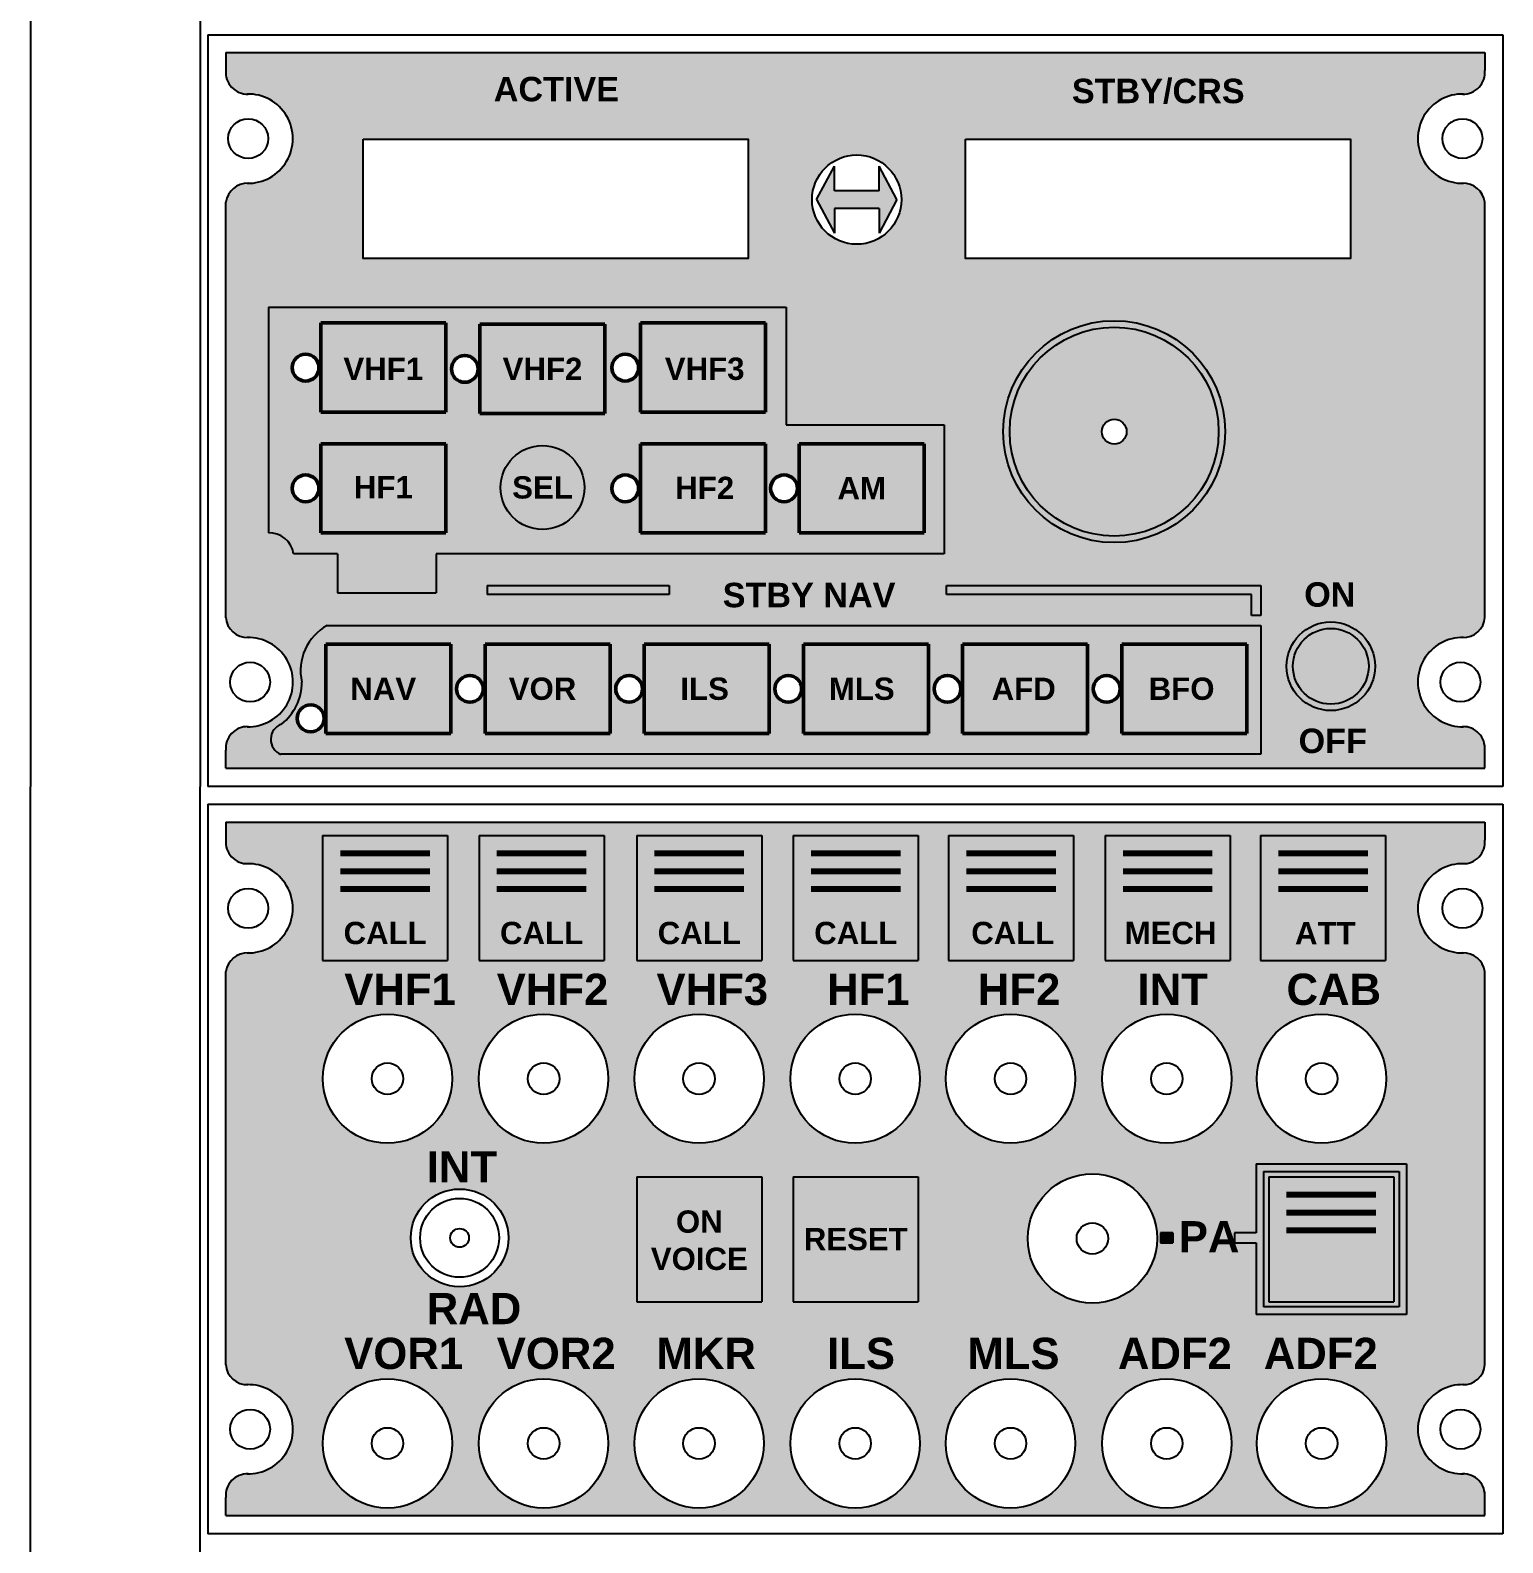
# Model space of a CAD drawing. Header units: millimetres. Extents: x 1492 to 7903, y -55 to 3601.
# Drawn here: x 2244.1 to 2409, y 343.6 to 513.1 of the extents above; entities that cross this region are included whole.
import ezdxf

# ---------------------------------------------------------------- set-up
doc = ezdxf.new("R2010")
doc.units = ezdxf.units.MM
doc.styles.get("Standard").update_dxf_attribs({"font": 'sanss___.ttf'})

msp = doc.modelspace()

# ---------------------------------------------------------------- hatches: boundary and pattern name
at = {"true_color": 0x6d7c87}
h = msp.add_hatch(color=8, dxfattribs=at)
h.dxf.hatch_style = 1
h.paths.add_polyline_path([(2406.94, 508.56), (2406.94, 510.56), (2265.96, 510.56), (2265.96, 508.56, 0.438302), (2268.34, 505.91, -1.025802), (2268.34, 495.92, 0.371801), (2265.97, 493.82), (2265.95, 447.26, 0.38499), (2268.33, 445.05, -1.027097), (2268.34, 435.05, 0.438302), (2265.97, 432.41), (2265.97, 430.41), (2406.94, 430.41), (2406.94, 432.41, 0.438302), (2404.57, 435.05, -1.027097), (2404.58, 445.05, 0.38499), (2406.95, 447.26), (2406.93, 493.82, 0.371801), (2404.57, 495.92, -1.025802), (2404.57, 505.91, 0.438302)])
h.paths.add_polyline_path([(2324.44, 500.85), (2324.44, 487.49), (2281.33, 487.49), (2281.33, 500.85)], flags=16)
h.paths.add_polyline_path([(2341.61, 494.09, -1), (2331.61, 494.09, -1)], flags=16)
h.paths.add_polyline_path([(2334.11, 497.83), (2334.11, 495.09), (2339.11, 495.09), (2339.11, 497.83), (2341.11, 494.09), (2339.11, 490.35), (2339.11, 493.09), (2334.11, 493.09), (2334.11, 490.35), (2332.11, 494.09)], flags=0)
h.paths.add_polyline_path([(2328.72, 482.04), (2328.72, 468.87), (2346.39, 468.87), (2346.39, 454.43), (2289.52, 454.43), (2289.52, 450.04), (2278.47, 450.04), (2278.47, 454.43), (2273.53, 454.43, 0.379663), (2270.73, 456.78), (2270.73, 482.04)], flags=0)
h.paths.add_polyline_path([(2348.78, 500.85), (2391.89, 500.85), (2391.89, 487.49), (2348.78, 487.49)], flags=16)
h.paths.add_polyline_path([(2326.39, 480.27), (2326.39, 470.27), (2312.39, 470.27), (2312.39, 480.27)], flags=0)
h.paths.add_polyline_path([(2308.42, 480.13), (2308.42, 470.13), (2294.42, 470.13), (2294.42, 480.13)], flags=0)
h.paths.add_polyline_path([(2312.19, 475.27, -1), (2309.19, 475.27, -1)], flags=0)
h.paths.add_polyline_path([(2326.39, 466.75), (2326.39, 456.75), (2312.39, 456.75), (2312.39, 466.75)], flags=0)
h.paths.add_polyline_path([(2330.17, 466.75), (2344.17, 466.75), (2344.17, 456.75), (2330.17, 456.75)], flags=0)
h.paths.add_polyline_path([(2290.59, 480.27), (2290.59, 470.27), (2276.59, 470.27), (2276.59, 480.27)], flags=0)
h.paths.add_polyline_path([(2294.22, 475.13, -1), (2291.22, 475.13, -1)], flags=0)
h.paths.add_polyline_path([(2329.97, 461.75, -1), (2326.97, 461.75, -1)], flags=0)
h.paths.add_polyline_path([(2377.87, 468.1, -1), (2353.01, 468.1, -1)], flags=16)
h.paths.add_polyline_path([(2377.14, 468.1, -1), (2353.74, 468.1, -1)], flags=0)
h.paths.add_polyline_path([(2312.19, 461.75, -1), (2309.19, 461.75, -1)], flags=0)
h.paths.add_polyline_path([(2306.12, 461.84, -1), (2296.71, 461.84, -1)], flags=0)
h.paths.add_polyline_path([(2290.59, 466.75), (2290.59, 456.75), (2276.59, 456.75), (2276.59, 466.75)], flags=0)
h.paths.add_polyline_path([(2366.83, 468.1, -1), (2364.05, 468.1, -1)], flags=0)
h.paths.add_polyline_path([(2315.6, 450.88), (2315.6, 449.85), (2295.23, 449.85), (2295.23, 450.88)], flags=16)
h.paths.add_polyline_path([(2276.39, 475.27, -1), (2273.39, 475.27, -1)], flags=0)
h.paths.add_polyline_path([(2381.88, 446.4), (2381.88, 431.96), (2272.1, 431.96, -0.681273), (2272.19, 435.35, 0.229147), (2274.47, 440.05, -0.331877), (2277.31, 446.4)], flags=16)
h.paths.add_polyline_path([(2346.65, 450.88), (2381.86, 450.88), (2381.86, 447.5), (2380.83, 447.5), (2380.83, 449.85), (2346.65, 449.85)], flags=16)
h.paths.add_polyline_path([(2326.82, 444.29), (2326.82, 434.29), (2312.82, 434.29), (2312.82, 444.29)], flags=0)
h.paths.add_polyline_path([(2330.64, 444.29), (2344.64, 444.29), (2344.64, 434.29), (2330.64, 434.29)], flags=0)
h.paths.add_polyline_path([(2308.99, 444.29), (2308.99, 434.29), (2294.99, 434.29), (2294.99, 444.29)], flags=0)
h.paths.add_polyline_path([(2276.39, 461.75, -1), (2273.39, 461.75, -1)], flags=0)
h.paths.add_polyline_path([(2330.44, 439.29, -1), (2327.44, 439.29, -1)], flags=0)
h.paths.add_polyline_path([(2312.62, 439.29, -1), (2309.62, 439.29, -1)], flags=0)
h.paths.add_polyline_path([(2348.47, 444.29), (2362.47, 444.29), (2362.47, 434.29), (2348.47, 434.29)], flags=0)
h.paths.add_polyline_path([(2348.27, 439.29, -1), (2345.27, 439.29, -1)], flags=0)
h.paths.add_polyline_path([(2291.16, 444.29), (2291.16, 434.29), (2277.16, 434.29), (2277.16, 444.29)], flags=0)
h.paths.add_polyline_path([(2294.79, 439.29, -1), (2291.79, 439.29, -1)], flags=0)
h.paths.add_polyline_path([(2366.3, 444.29), (2380.3, 444.29), (2380.3, 434.29), (2366.3, 434.29)], flags=0)
h.paths.add_polyline_path([(2366.1, 439.29, -1), (2363.1, 439.29, -1)], flags=0)
h.paths.add_polyline_path([(2276.96, 435.99, -1), (2273.96, 435.99, -1)], flags=0)
h.paths.add_polyline_path([(2394.66, 441.82, -1), (2384.73, 441.82, -1)], flags=16)
h.paths.add_polyline_path([(2393.93, 441.82, -1), (2385.46, 441.82, -1)], flags=0)
h.paths.add_polyline_path([(2346.39, 468.87), (2328.72, 468.87), (2328.72, 482.04), (2270.73, 482.04), (2270.73, 456.78, -0.379663), (2273.53, 454.43), (2278.47, 454.43), (2278.47, 450.04), (2289.52, 450.04), (2289.52, 454.43), (2346.39, 454.43)], flags=16)
h.paths.add_polyline_path([(2351.18, 436.66), (2359.48, 436.66), (2359.48, 441.89), (2351.18, 441.89)], flags=8)
h.paths.add_polyline_path([(2332.87, 436.68), (2341.36, 436.68), (2341.36, 441.91), (2332.87, 441.91)], flags=8)
h.paths.add_polyline_path([(2316.24, 436.68), (2322.82, 436.68), (2322.82, 441.91), (2316.24, 441.91)], flags=8)
h.paths.add_polyline_path([(2297.11, 436.68), (2305.79, 436.68), (2305.79, 441.91), (2297.11, 441.91)], flags=8)
h.paths.add_polyline_path([(2279.26, 436.66), (2287.75, 436.66), (2287.75, 441.89), (2279.26, 441.89)], flags=8)
h.paths.add_polyline_path([(2333.94, 459.14), (2340.52, 459.14), (2340.52, 464.37), (2333.94, 464.37)], flags=8)
h.paths.add_polyline_path([(2297.45, 459.23), (2305.37, 459.23), (2305.37, 464.46), (2297.45, 464.46)], flags=8)
h.paths.add_polyline_path([(2315.67, 459.17), (2323.4, 459.17), (2323.4, 464.41), (2315.67, 464.41)], flags=8)
h.paths.add_polyline_path([(2279.91, 459.25), (2287.64, 459.25), (2287.64, 464.48), (2279.91, 464.48)], flags=8)
h.paths.add_polyline_path([(2314.6, 472.54), (2324.61, 472.54), (2324.61, 477.77), (2314.6, 477.77)], flags=8)
h.paths.add_polyline_path([(2296.44, 472.5), (2306.45, 472.5), (2306.45, 477.73), (2296.44, 477.73)], flags=8)
h.paths.add_polyline_path([(2368.67, 436.68), (2377.16, 436.68), (2377.16, 441.91), (2368.67, 441.91)], flags=8)
h.paths.add_polyline_path([(2278.85, 472.5), (2288.86, 472.5), (2288.86, 477.73), (2278.85, 477.73)], flags=8)
at = {"true_color": 0xffffff}
msp.add_hatch(color=7, dxfattribs=at).paths.add_polyline_path([(2341.11, 494.09), (2339.11, 497.83), (2339.11, 495.09), (2334.11, 495.09), (2334.11, 497.83), (2332.11, 494.09), (2334.11, 490.35), (2334.11, 493.09), (2339.11, 493.09), (2339.11, 490.35)])
at = {"true_color": 0x6d7c87}
h = msp.add_hatch(color=8, dxfattribs=at)
h.dxf.hatch_style = 1
h.paths.add_polyline_path([(2328.72, 482.04), (2270.73, 482.04), (2270.73, 456.78, -0.379663), (2273.53, 454.43), (2278.47, 454.43), (2278.47, 450.04), (2289.52, 450.04), (2289.52, 454.43), (2346.39, 454.43), (2346.39, 468.87), (2328.72, 468.87)])
h.paths.add_polyline_path([(2276.59, 480.27), (2290.59, 480.27), (2290.59, 470.27), (2276.59, 470.27)], flags=16)
h.paths.add_polyline_path([(2276.39, 475.27, -1), (2273.39, 475.27, -1)], flags=16)
h.paths.add_polyline_path([(2276.59, 466.75), (2290.59, 466.75), (2290.59, 456.75), (2276.59, 456.75)], flags=16)
h.paths.add_polyline_path([(2276.39, 461.75, -1), (2273.39, 461.75, -1)], flags=16)
h.paths.add_polyline_path([(2294.22, 475.13, -1), (2291.22, 475.13, -1)], flags=16)
h.paths.add_polyline_path([(2294.42, 480.13), (2308.42, 480.13), (2308.42, 470.13), (2294.42, 470.13)], flags=16)
h.paths.add_polyline_path([(2306.12, 461.84, -1), (2296.71, 461.84, -1)], flags=16)
h.paths.add_polyline_path([(2312.19, 475.27, -1), (2309.19, 475.27, -1)], flags=16)
h.paths.add_polyline_path([(2312.39, 480.27), (2326.39, 480.27), (2326.39, 470.27), (2312.39, 470.27)], flags=16)
h.paths.add_polyline_path([(2312.19, 461.75, -1), (2309.19, 461.75, -1)], flags=16)
h.paths.add_polyline_path([(2312.39, 466.75), (2326.39, 466.75), (2326.39, 456.75), (2312.39, 456.75)], flags=16)
h.paths.add_polyline_path([(2329.97, 461.75, -1), (2326.97, 461.75, -1)], flags=16)
h.paths.add_polyline_path([(2330.17, 466.75), (2344.17, 466.75), (2344.17, 456.75), (2330.17, 456.75)], flags=16)
h.paths.add_polyline_path([(2381.88, 446.4), (2277.31, 446.4, 0.331877), (2274.47, 440.05, -0.229147), (2272.19, 435.35, 0.681273), (2272.1, 431.96), (2381.88, 431.96)])
h.paths.add_polyline_path([(2291.16, 444.29), (2291.16, 434.29), (2277.16, 434.29), (2277.16, 444.29)], flags=16)
h.paths.add_polyline_path([(2294.99, 444.29), (2308.99, 444.29), (2308.99, 434.29), (2294.99, 434.29)], flags=16)
h.paths.add_polyline_path([(2294.79, 439.29, -1), (2291.79, 439.29, -1)], flags=16)
h.paths.add_polyline_path([(2276.96, 435.99, -1), (2273.96, 435.99, -1)], flags=16)
h.paths.add_polyline_path([(2312.62, 439.29, -1), (2309.62, 439.29, -1)], flags=16)
h.paths.add_polyline_path([(2312.82, 444.29), (2326.82, 444.29), (2326.82, 434.29), (2312.82, 434.29)], flags=16)
h.paths.add_polyline_path([(2330.44, 439.29, -1), (2327.44, 439.29, -1)], flags=16)
h.paths.add_polyline_path([(2330.64, 444.29), (2344.64, 444.29), (2344.64, 434.29), (2330.64, 434.29)], flags=16)
h.paths.add_polyline_path([(2348.27, 439.29, -1), (2345.27, 439.29, -1)], flags=16)
h.paths.add_polyline_path([(2348.47, 444.29), (2362.47, 444.29), (2362.47, 434.29), (2348.47, 434.29)], flags=16)
h.paths.add_polyline_path([(2366.1, 439.29, -1), (2363.1, 439.29, -1)], flags=16)
h.paths.add_polyline_path([(2366.3, 444.29), (2380.3, 444.29), (2380.3, 434.29), (2366.3, 434.29)], flags=16)
h.paths.add_polyline_path([(2385.46, 441.82, 1), (2393.93, 441.82, 1)])
h.paths.add_polyline_path([(2351.18, 436.66), (2359.48, 436.66), (2359.48, 441.89), (2351.18, 441.89)], flags=8)
h.paths.add_polyline_path([(2332.87, 436.68), (2341.36, 436.68), (2341.36, 441.91), (2332.87, 441.91)], flags=8)
h.paths.add_polyline_path([(2316.24, 436.68), (2322.82, 436.68), (2322.82, 441.91), (2316.24, 441.91)], flags=8)
h.paths.add_polyline_path([(2297.11, 436.68), (2305.79, 436.68), (2305.79, 441.91), (2297.11, 441.91)], flags=8)
h.paths.add_polyline_path([(2279.26, 436.66), (2287.75, 436.66), (2287.75, 441.89), (2279.26, 441.89)], flags=8)
h.paths.add_polyline_path([(2368.67, 436.68), (2377.16, 436.68), (2377.16, 441.91), (2368.67, 441.91)], flags=8)
at = {"true_color": 0x000000}
h = msp.add_hatch(color=18, dxfattribs=at)
h.dxf.hatch_style = 1
h.paths.add_polyline_path([(2290.59, 480.27), (2276.59, 480.27), (2276.59, 470.27), (2290.59, 470.27)])
h.paths.add_polyline_path([(2308.42, 480.13), (2294.42, 480.13), (2294.42, 470.13), (2308.42, 470.13)])
h.paths.add_polyline_path([(2326.39, 480.27), (2312.39, 480.27), (2312.39, 470.27), (2326.39, 470.27)])
h.paths.add_polyline_path([(2326.39, 466.75), (2312.39, 466.75), (2312.39, 456.75), (2326.39, 456.75)])
h.paths.add_polyline_path([(2290.59, 466.75), (2276.59, 466.75), (2276.59, 456.75), (2290.59, 456.75)])
h.paths.add_polyline_path([(2306.12, 461.84, 1), (2296.71, 461.84, 1)])
h.paths.add_polyline_path([(2344.17, 466.75), (2330.17, 466.75), (2330.17, 456.75), (2344.17, 456.75)])
h.paths.add_polyline_path([(2344.64, 444.29), (2330.64, 444.29), (2330.64, 434.29), (2344.64, 434.29)])
h.paths.add_polyline_path([(2326.82, 444.29), (2312.82, 444.29), (2312.82, 434.29), (2326.82, 434.29)])
h.paths.add_polyline_path([(2308.99, 444.29), (2294.99, 444.29), (2294.99, 434.29), (2308.99, 434.29)])
h.paths.add_polyline_path([(2291.16, 444.29), (2277.16, 444.29), (2277.16, 434.29), (2291.16, 434.29)])
h.paths.add_polyline_path([(2362.47, 444.29), (2348.47, 444.29), (2348.47, 434.29), (2362.47, 434.29)])
h.paths.add_polyline_path([(2380.3, 444.29), (2366.3, 444.29), (2366.3, 434.29), (2380.3, 434.29)])
at = {"lineweight": 50, "true_color": 0xfeffff}
h = msp.add_hatch(color=7, dxfattribs=at)
edge = h.paths.add_edge_path()
edge.add_arc((2365.44, 468.1), 12.43, 0, 360)
edge = h.paths.add_edge_path(flags=16)
edge.add_arc((2365.44, 468.1), 11.7, 0, 360)
at = {"true_color": 0x6d7c87}
h = msp.add_hatch(color=8, dxfattribs=at)
h.dxf.hatch_style = 1
h.paths.add_polyline_path([(2353.74, 468.1, 1), (2377.14, 468.1, 1)])
h.paths.add_polyline_path([(2366.83, 468.1, -1), (2364.05, 468.1, -1)], flags=16)
at = {"lineweight": 50, "true_color": 0xfeffff}
msp.add_hatch(color=7, dxfattribs=at).paths.add_polyline_path([(2315.6, 450.88), (2295.23, 450.88), (2295.23, 449.85), (2315.6, 449.85)])
at = {"lineweight": 50, "true_color": 0xffffff}
msp.add_hatch(color=7, dxfattribs=at).paths.add_polyline_path([(2381.86, 450.88), (2346.65, 450.88), (2346.65, 449.85), (2380.83, 449.85), (2380.83, 447.5), (2381.86, 447.5)])
at = {"lineweight": 50, "true_color": 0xfeffff}
h = msp.add_hatch(color=7, dxfattribs=at)
edge = h.paths.add_edge_path()
edge.add_arc((2389.7, 441.82), 4.96, 0, 360)
edge = h.paths.add_edge_path(flags=16)
edge.add_arc((2389.7, 441.82), 4.24, 0, 360)
at = {"true_color": 0x6d7c87}
h = msp.add_hatch(color=8, dxfattribs=at)
h.dxf.hatch_style = 1
h.paths.add_polyline_path([(2406.93, 407.62, 0.371801), (2404.57, 409.72, -1.025802), (2404.57, 419.71, 0.438302), (2406.94, 422.36), (2406.94, 424.36), (2265.96, 424.36), (2265.96, 422.36, 0.438302), (2268.34, 419.71, -1.025802), (2268.34, 409.72, 0.371801), (2265.97, 407.62), (2265.96, 363.56, 0.383596), (2268.33, 361.36, -1.027097), (2268.34, 351.36, 0.438302), (2265.97, 348.72), (2265.97, 346.72), (2406.94, 346.72), (2406.94, 348.72, 0.438302), (2404.57, 351.36, -1.027097), (2404.58, 361.36, 0.383596), (2406.95, 363.56)])
h.paths.add_polyline_path([(2276.82, 395.63, -1), (2291.3, 395.63, -1)], flags=16)
h.paths.add_polyline_path([(2282.3, 395.63, -1), (2285.82, 395.63, -1)], flags=0)
h.paths.add_polyline_path([(2297.61, 377.8, -1), (2286.67, 377.8, -1)], flags=16)
h.paths.add_polyline_path([(2296.56, 377.8, -1), (2287.72, 377.8, -1)], flags=0)
h.paths.add_polyline_path([(2276.8, 408.88), (2276.8, 422.88), (2290.8, 422.88), (2290.8, 408.88)], flags=16)
h.paths.add_polyline_path([(2293.19, 377.8, -1), (2291.09, 377.8, -1)], flags=0)
h.paths.add_polyline_path([(2294.31, 395.63, -1), (2308.79, 395.63, -1)], flags=16)
h.paths.add_polyline_path([(2291.3, 354.78, -1), (2276.82, 354.78, -1)], flags=16)
h.paths.add_polyline_path([(2299.79, 395.63, -1), (2303.31, 395.63, -1)], flags=0)
h.paths.add_polyline_path([(2294.32, 408.88), (2294.32, 422.88), (2308.32, 422.88), (2308.32, 408.88)], flags=16)
h.paths.add_polyline_path([(2285.82, 354.78, -1), (2282.3, 354.78, -1)], flags=0)
h.paths.add_polyline_path([(2308.79, 354.78, -1), (2294.31, 354.78, -1)], flags=16)
h.paths.add_polyline_path([(2311.98, 384.65), (2325.98, 384.65), (2325.98, 370.65), (2311.98, 370.65)], flags=16)
h.paths.add_polyline_path([(2311.71, 395.63, -1), (2326.19, 395.63, -1)], flags=16)
h.paths.add_polyline_path([(2303.31, 354.78, -1), (2299.79, 354.78, -1)], flags=0)
h.paths.add_polyline_path([(2311.98, 408.88), (2311.98, 422.88), (2325.98, 422.88), (2325.98, 408.88)], flags=16)
h.paths.add_polyline_path([(2317.19, 395.63, -1), (2320.71, 395.63, -1)], flags=0)
h.paths.add_polyline_path([(2326.19, 354.78, -1), (2311.71, 354.78, -1)], flags=16)
h.paths.add_polyline_path([(2320.71, 354.78, -1), (2317.19, 354.78, -1)], flags=0)
h.paths.add_polyline_path([(2329.2, 395.63, -1), (2343.68, 395.63, -1)], flags=16)
h.paths.add_polyline_path([(2329.5, 384.65), (2343.5, 384.65), (2343.5, 370.65), (2329.5, 370.65)], flags=16)
h.paths.add_polyline_path([(2329.5, 408.88), (2329.5, 422.88), (2343.5, 422.88), (2343.5, 408.88)], flags=16)
h.paths.add_polyline_path([(2334.68, 395.63, -1), (2338.2, 395.63, -1)], flags=0)
h.paths.add_polyline_path([(2343.68, 354.78, -1), (2329.2, 354.78, -1)], flags=16)
h.paths.add_polyline_path([(2338.2, 354.78, -1), (2334.68, 354.78, -1)], flags=0)
h.paths.add_polyline_path([(2346.6, 395.63, -1), (2361.08, 395.63, -1)], flags=16)
h.paths.add_polyline_path([(2346.9, 408.88), (2346.9, 422.88), (2360.9, 422.88), (2360.9, 408.88)], flags=16)
h.paths.add_polyline_path([(2352.08, 395.63, -1), (2355.6, 395.63, -1)], flags=0)
h.paths.add_polyline_path([(2361.08, 354.78, -1), (2346.6, 354.78, -1)], flags=16)
h.paths.add_polyline_path([(2370.24, 377.73, -1), (2355.76, 377.73, -1)], flags=16)
h.paths.add_polyline_path([(2355.6, 354.78, -1), (2352.08, 354.78, -1)], flags=0)
h.paths.add_polyline_path([(2364.76, 377.73, -1), (2361.25, 377.73, -1)], flags=0)
h.paths.add_polyline_path([(2364.1, 395.63, -1), (2378.57, 395.63, -1)], flags=16)
h.paths.add_polyline_path([(2364.43, 408.88), (2364.43, 422.88), (2378.43, 422.88), (2378.43, 408.88)], flags=16)
h.paths.add_polyline_path([(2378.57, 354.78, -1), (2364.1, 354.78, -1)], flags=16)
h.paths.add_polyline_path([(2369.58, 395.63, -1), (2373.09, 395.63, -1)], flags=0)
h.paths.add_polyline_path([(2370.63, 378.37), (2372, 378.37), (2372, 377.26), (2370.63, 377.26)], flags=16)
h.paths.add_polyline_path([(2373.09, 354.78, -1), (2369.58, 354.78, -1)], flags=0)
h.paths.add_polyline_path([(2378.91, 378.37), (2381.33, 378.37), (2381.33, 386.08), (2398.18, 386.08), (2398.18, 369.23), (2381.33, 369.23), (2381.33, 377.26), (2378.91, 377.26)], flags=16)
h.paths.add_polyline_path([(2381.43, 395.63, -1), (2395.91, 395.63, -1)], flags=16)
h.paths.add_polyline_path([(2382.17, 385.24), (2397.34, 385.24), (2397.34, 370.07), (2382.17, 370.07)], flags=0)
h.paths.add_polyline_path([(2382.75, 384.65), (2396.75, 384.65), (2396.75, 370.65), (2382.75, 370.65)], flags=0)
h.paths.add_polyline_path([(2381.83, 408.88), (2381.83, 422.88), (2395.83, 422.88), (2395.83, 408.88)], flags=16)
h.paths.add_polyline_path([(2395.91, 354.78, -1), (2381.43, 354.78, -1)], flags=16)
h.paths.add_polyline_path([(2386.91, 395.63, -1), (2390.43, 395.63, -1)], flags=0)
h.paths.add_polyline_path([(2390.43, 354.78, -1), (2386.91, 354.78, -1)], flags=0)
h.paths.add_polyline_path([(2330.05, 375.04), (2342.73, 375.04), (2342.73, 380.27), (2330.05, 380.27)], flags=8)
h.paths.add_polyline_path([(2313.05, 372.8), (2324.97, 372.8), (2324.97, 382.24), (2313.05, 382.24)], flags=8)
h.paths.add_polyline_path([(2385.1, 409.3), (2393.02, 409.3), (2393.02, 414.54), (2385.1, 414.54)], flags=8)
h.paths.add_polyline_path([(2366.07, 409.32), (2377.42, 409.32), (2377.42, 414.55), (2366.07, 414.55)], flags=8)
h.paths.add_polyline_path([(2331.29, 409.32), (2341.68, 409.32), (2341.68, 414.55), (2331.29, 414.55)], flags=8)
h.paths.add_polyline_path([(2348.88, 409.32), (2359.27, 409.32), (2359.27, 414.55), (2348.88, 414.55)], flags=8)
h.paths.add_polyline_path([(2313.76, 409.32), (2324.15, 409.32), (2324.15, 414.55), (2313.76, 414.55)], flags=8)
h.paths.add_polyline_path([(2296.11, 409.32), (2306.5, 409.32), (2306.5, 414.55), (2296.11, 414.55)], flags=8)
h.paths.add_polyline_path([(2278.58, 409.32), (2288.97, 409.32), (2288.97, 414.55), (2278.58, 414.55)], flags=8)
at = {"true_color": 0x000000}
h = msp.add_hatch(color=18, dxfattribs=at)
h.dxf.hatch_style = 1
h.paths.add_polyline_path([(2325.98, 384.65), (2311.98, 384.65), (2311.98, 370.65), (2325.98, 370.65)])
h.paths.add_polyline_path([(2343.5, 384.65), (2329.5, 384.65), (2329.5, 370.65), (2343.5, 370.65)])
h.paths.add_polyline_path([(2396.75, 384.65), (2382.75, 384.65), (2382.75, 370.65), (2396.75, 370.65)])
h.paths.add_polyline_path([(2395.83, 422.88), (2381.83, 422.88), (2381.83, 408.88), (2395.83, 408.88)])
h.paths.add_polyline_path([(2378.43, 422.88), (2364.43, 422.88), (2364.43, 408.88), (2378.43, 408.88)])
h.paths.add_polyline_path([(2360.9, 422.88), (2346.9, 422.88), (2346.9, 408.88), (2360.9, 408.88)])
h.paths.add_polyline_path([(2343.5, 422.88), (2329.5, 422.88), (2329.5, 408.88), (2343.5, 408.88)])
h.paths.add_polyline_path([(2325.98, 422.88), (2311.98, 422.88), (2311.98, 408.88), (2325.98, 408.88)])
h.paths.add_polyline_path([(2308.32, 422.88), (2294.32, 422.88), (2294.32, 408.88), (2308.32, 408.88)])
h.paths.add_polyline_path([(2290.8, 422.88), (2276.8, 422.88), (2276.8, 408.88), (2290.8, 408.88)])
at = {"true_color": 0xffffff}
h = msp.add_hatch(color=7, dxfattribs=at)
h.paths.add_polyline_path([(2398.18, 386.08), (2398.18, 369.23), (2381.33, 369.23), (2381.33, 377.26), (2378.91, 377.26), (2378.91, 378.37), (2381.33, 378.37), (2381.33, 386.08)])
h.paths.add_polyline_path([(2397.34, 385.24), (2397.34, 370.07), (2382.17, 370.07), (2382.17, 385.24)], flags=16)
at = {"true_color": 0x6d7c87}
h = msp.add_hatch(color=8, dxfattribs=at)
h.dxf.hatch_style = 1
h.paths.add_polyline_path([(2397.34, 385.24), (2382.17, 385.24), (2382.17, 370.07), (2397.34, 370.07)])
h.paths.add_polyline_path([(2382.75, 384.65), (2396.75, 384.65), (2396.75, 370.65), (2382.75, 370.65)], flags=16)
at = {"true_color": 0xfeffff}
msp.add_hatch(color=7, dxfattribs=at).paths.add_polyline_path([(2372, 377.26), (2372, 378.37), (2370.63, 378.37), (2370.63, 377.26)])

# ---------------------------------------------------------------- linework, layer by layer
at = {"color": 18, "true_color": 0x000000}
for p, q in [((2244.06, 230.22), (2244.16, 741.81)), ((2263.06, 230.22), (2263.16, 741.81)), ((2263.95, 512.56), (2408.95, 512.56)), ((2263.95, 512.56), (2263.95, 428.34)), ((2408.95, 512.56), (2408.95, 428.34)), ((2265.96, 510.56), (2265.96, 508.56)), ((2265.96, 510.56), (2406.94, 510.56)), ((2406.94, 510.56), (2406.94, 508.56)), ((2265.95, 447.26), (2265.97, 493.82)), ((2406.95, 447.26), (2406.93, 493.82)), ((2270.73, 482.04), (2328.72, 482.04)), ((2270.73, 482.04), (2270.73, 456.78)), ((2328.72, 482.04), (2328.72, 468.87)), ((2328.72, 468.87), (2346.39, 468.87)), ((2346.39, 468.87), (2346.39, 454.43)), ((2278.47, 454.43), (2273.53, 454.43)), ((2278.47, 454.43), (2278.47, 450.04)), ((2346.39, 454.43), (2289.52, 454.43)), ((2289.52, 454.43), (2289.52, 450.04)), ((2278.47, 450.04), (2289.52, 450.04)), ((2277.31, 446.4), (2381.88, 446.4)), ((2381.88, 446.4), (2381.88, 431.96)), ((2265.97, 430.41), (2265.97, 432.41)), ((2406.94, 430.41), (2406.94, 432.41)), ((2265.97, 430.41), (2406.94, 430.41)), ((2381.88, 431.96), (2272.1, 431.96)), ((2408.95, 428.34), (2263.95, 428.34)), ((2263.95, 426.36), (2408.95, 426.36)), ((2263.95, 426.36), (2263.95, 344.65)), ((2408.95, 426.36), (2408.95, 344.65)), ((2265.96, 424.36), (2265.96, 422.36)), ((2265.96, 424.36), (2406.94, 424.36)), ((2406.94, 424.36), (2406.94, 422.36)), ((2276.8, 422.88), (2290.8, 422.88)), ((2276.8, 422.88), (2276.8, 408.88)), ((2290.8, 422.88), (2290.8, 408.88)), ((2294.32, 422.88), (2294.32, 408.88)), ((2294.32, 422.88), (2308.32, 422.88)), ((2308.32, 422.88), (2308.32, 408.88)), ((2311.98, 422.88), (2311.98, 408.88)), ((2311.98, 422.88), (2325.98, 422.88)), ((2325.98, 422.88), (2325.98, 408.88)), ((2329.5, 422.88), (2329.5, 408.88)), ((2329.5, 422.88), (2343.5, 422.88)), ((2343.5, 422.88), (2343.5, 408.88)), ((2346.9, 422.88), (2346.9, 408.88)), ((2346.9, 422.88), (2360.9, 422.88)), ((2360.9, 422.88), (2360.9, 408.88)), ((2364.43, 422.88), (2364.43, 408.88)), ((2364.43, 422.88), (2378.43, 422.88)), ((2378.43, 422.88), (2378.43, 408.88)), ((2381.83, 422.88), (2381.83, 408.88)), ((2381.83, 422.88), (2395.83, 422.88)), ((2395.83, 422.88), (2395.83, 408.88)), ((2276.8, 408.88), (2290.8, 408.88)), ((2294.32, 408.88), (2308.32, 408.88)), ((2311.98, 408.88), (2325.98, 408.88)), ((2329.5, 408.88), (2343.5, 408.88)), ((2346.9, 408.88), (2360.9, 408.88)), ((2364.43, 408.88), (2378.43, 408.88)), ((2381.83, 408.88), (2395.83, 408.88)), ((2265.96, 363.56), (2265.97, 407.62)), ((2406.95, 363.56), (2406.93, 407.62)), ((2311.98, 384.65), (2325.98, 384.65)), ((2311.98, 384.65), (2311.98, 370.65)), ((2325.98, 384.65), (2325.98, 370.65)), ((2329.5, 384.65), (2343.5, 384.65)), ((2329.5, 384.65), (2329.5, 370.65)), ((2343.5, 384.65), (2343.5, 370.65)), ((2382.75, 384.65), (2382.75, 370.65)), ((2382.75, 384.65), (2396.75, 384.65)), ((2396.75, 384.65), (2396.75, 370.65)), ((2311.98, 370.65), (2325.98, 370.65)), ((2329.5, 370.65), (2343.5, 370.65)), ((2382.75, 370.65), (2396.75, 370.65)), ((2265.97, 346.72), (2265.97, 348.72)), ((2406.94, 346.72), (2406.94, 348.72)), ((2265.97, 346.72), (2406.94, 346.72)), ((2408.95, 344.65), (2263.95, 344.65))]:
    msp.add_line(p, q, dxfattribs=at)
at = {"color": 7, "true_color": 0xffffff}
for p, q in [((2332.11, 494.09), (2334.11, 497.83)), ((2334.11, 495.09), (2334.11, 497.83)), ((2339.11, 495.09), (2339.11, 497.83)), ((2341.11, 494.09), (2339.11, 497.83)), ((2339.11, 495.09), (2334.11, 495.09)), ((2332.11, 494.09), (2334.11, 490.35)), ((2339.11, 493.09), (2334.11, 493.09)), ((2334.11, 493.09), (2334.11, 490.35)), ((2341.11, 494.09), (2339.11, 490.35)), ((2339.11, 493.09), (2339.11, 490.35)), ((2346.65, 449.85), (2346.65, 450.88)), ((2346.65, 450.88), (2381.86, 450.88)), ((2381.86, 450.88), (2381.86, 447.5)), ((2380.83, 449.85), (2346.65, 449.85)), ((2380.83, 447.5), (2380.83, 449.85)), ((2381.86, 447.5), (2380.83, 447.5)), ((2381.33, 386.08), (2381.33, 378.37)), ((2382.17, 385.24), (2382.17, 370.07)), ((2397.34, 385.24), (2397.34, 370.07)), ((2398.18, 386.08), (2398.18, 369.23)), ((2381.33, 378.37), (2378.91, 378.37)), ((2378.91, 378.37), (2378.91, 377.26)), ((2378.91, 377.26), (2381.33, 377.26)), ((2381.33, 377.26), (2381.33, 369.23))]:
    msp.add_line(p, q, dxfattribs=at)
at = {"color": 18, "lineweight": 50, "true_color": 0x000000}
for p, q in [((2276.59, 480.27), (2276.59, 470.27)), ((2290.59, 480.27), (2276.59, 480.27)), ((2290.59, 480.27), (2290.59, 470.27)), ((2294.42, 480.13), (2294.42, 470.13)), ((2308.42, 480.13), (2294.42, 480.13)), ((2308.42, 480.13), (2308.42, 470.13)), ((2312.39, 480.27), (2312.39, 470.27)), ((2326.39, 480.27), (2312.39, 480.27)), ((2326.39, 480.27), (2326.39, 470.27)), ((2290.59, 470.27), (2276.59, 470.27)), ((2308.42, 470.13), (2294.42, 470.13)), ((2326.39, 470.27), (2312.39, 470.27)), ((2276.59, 466.75), (2276.59, 456.75)), ((2290.59, 466.75), (2276.59, 466.75)), ((2290.59, 466.75), (2290.59, 456.75)), ((2312.39, 466.75), (2312.39, 456.75)), ((2326.39, 466.75), (2312.39, 466.75)), ((2326.39, 466.75), (2326.39, 456.75)), ((2330.17, 466.75), (2330.17, 456.75)), ((2344.17, 466.75), (2330.17, 466.75)), ((2344.17, 466.75), (2344.17, 456.75)), ((2290.59, 456.75), (2276.59, 456.75)), ((2326.39, 456.75), (2312.39, 456.75)), ((2344.17, 456.75), (2330.17, 456.75)), ((2277.16, 444.29), (2277.16, 434.29)), ((2291.16, 444.29), (2277.16, 444.29)), ((2291.16, 444.29), (2291.16, 434.29)), ((2294.99, 444.29), (2294.99, 434.29)), ((2308.99, 444.29), (2294.99, 444.29)), ((2308.99, 444.29), (2308.99, 434.29)), ((2312.82, 444.29), (2312.82, 434.29)), ((2326.82, 444.29), (2312.82, 444.29)), ((2326.82, 444.29), (2326.82, 434.29)), ((2330.64, 444.29), (2330.64, 434.29)), ((2344.64, 444.29), (2330.64, 444.29)), ((2344.64, 444.29), (2344.64, 434.29)), ((2348.47, 444.29), (2348.47, 434.29)), ((2362.47, 444.29), (2348.47, 444.29)), ((2362.47, 444.29), (2362.47, 434.29)), ((2380.3, 444.29), (2366.3, 444.29)), ((2366.3, 444.29), (2366.3, 434.29)), ((2380.3, 444.29), (2380.3, 434.29)), ((2291.16, 434.29), (2277.16, 434.29)), ((2308.99, 434.29), (2294.99, 434.29)), ((2326.82, 434.29), (2312.82, 434.29)), ((2344.64, 434.29), (2330.64, 434.29)), ((2362.47, 434.29), (2348.47, 434.29)), ((2380.3, 434.29), (2366.3, 434.29))]:
    msp.add_line(p, q, dxfattribs=at)
at = {"color": 7, "true_color": 0xfeffff}
for p, q in [((2295.23, 450.88), (2315.6, 450.88)), ((2295.23, 450.88), (2295.23, 449.85)), ((2315.6, 450.88), (2315.6, 449.85)), ((2315.6, 449.85), (2295.23, 449.85)), ((2370.63, 378.37), (2370.63, 377.26)), ((2372, 378.37), (2370.63, 378.37)), ((2372, 378.37), (2372, 377.26)), ((2370.63, 377.26), (2372, 377.26))]:
    msp.add_line(p, q, dxfattribs=at)
at = {"color": 7, "lineweight": 80, "true_color": 0xffffff}
for p, q in [((2278.8, 420.88), (2288.8, 420.88)), ((2296.32, 420.88), (2306.32, 420.88)), ((2313.98, 420.88), (2323.98, 420.88)), ((2331.5, 420.88), (2341.5, 420.88)), ((2348.9, 420.88), (2358.9, 420.88)), ((2366.43, 420.88), (2376.43, 420.88)), ((2383.83, 420.88), (2393.83, 420.88)), ((2278.8, 418.88), (2288.8, 418.88)), ((2296.32, 418.88), (2306.32, 418.88)), ((2313.98, 418.88), (2323.98, 418.88)), ((2331.5, 418.88), (2341.5, 418.88)), ((2348.9, 418.88), (2358.9, 418.88)), ((2366.43, 418.88), (2376.43, 418.88)), ((2383.83, 418.88), (2393.83, 418.88)), ((2278.8, 416.88), (2288.8, 416.88)), ((2296.32, 416.88), (2306.32, 416.88)), ((2313.98, 416.88), (2323.98, 416.88)), ((2331.5, 416.88), (2341.5, 416.88)), ((2348.9, 416.88), (2358.9, 416.88)), ((2366.43, 416.88), (2376.43, 416.88)), ((2383.83, 416.88), (2393.83, 416.88)), ((2384.75, 382.65), (2394.75, 382.65)), ((2384.75, 380.65), (2394.75, 380.65)), ((2384.75, 378.65), (2394.75, 378.65))]:
    msp.add_line(p, q, dxfattribs=at)
at = {"color": 18, "true_color": 0x000000}
for points in [[(2281.33, 500.85), (2324.44, 500.85), (2324.44, 487.49), (2281.33, 487.49)], [(2348.78, 500.85), (2391.89, 500.85), (2391.89, 487.49), (2348.78, 487.49)]]:
    msp.add_lwpolyline(points, close=True, dxfattribs=at)
at = {"color": 7, "true_color": 0xffffff}
for points in [[(2381.33, 386.08), (2398.18, 386.08)], [(2382.17, 385.24), (2397.34, 385.24)], [(2397.34, 370.07), (2382.17, 370.07)], [(2398.18, 369.23), (2381.33, 369.23)]]:
    msp.add_lwpolyline(points, dxfattribs=at)
at = {"color": 18, "true_color": 0x000000}
for centre, radius in [((2268.46, 500.92), 2.23), ((2404.44, 500.92), 2.23), ((2336.61, 494.09), 5), ((2365.44, 468.1), 1.39), ((2301.42, 461.84), 4.7), ((2268.68, 440.05), 2.23), ((2404.22, 440.05), 2.23), ((2268.46, 414.71), 2.23), ((2404.44, 414.71), 2.23), ((2284.06, 395.63), 7.24), ((2301.55, 395.63), 7.24), ((2318.95, 395.63), 7.24), ((2336.44, 395.63), 7.24), ((2353.84, 395.63), 7.24), ((2371.33, 395.63), 7.24), ((2388.67, 395.63), 7.24), ((2284.06, 395.63), 1.76), ((2301.55, 395.63), 1.76), ((2318.95, 395.63), 1.76), ((2336.44, 395.63), 1.76), ((2353.84, 395.63), 1.76), ((2371.33, 395.63), 1.76), ((2388.67, 395.63), 1.76), ((2363, 377.73), 7.24), ((2363, 377.73), 1.76), ((2284.06, 354.78), 7.24), ((2301.55, 354.78), 7.24), ((2318.95, 354.78), 7.24), ((2336.44, 354.78), 7.24), ((2353.84, 354.78), 7.24), ((2371.33, 354.78), 7.24), ((2388.67, 354.78), 7.24), ((2268.68, 356.36), 2.23), ((2404.22, 356.36), 2.23), ((2284.06, 354.78), 1.76), ((2301.55, 354.78), 1.76), ((2318.95, 354.78), 1.76), ((2336.44, 354.78), 1.76), ((2353.84, 354.78), 1.76), ((2371.33, 354.78), 1.76), ((2388.67, 354.78), 1.76)]:
    msp.add_circle(centre, radius, dxfattribs=at)
at = {"color": 7, "true_color": 0xfeffff}
for centre, radius in [((2365.44, 468.1), 12.43), ((2365.44, 468.1), 11.7), ((2389.7, 441.82), 4.96), ((2389.7, 441.82), 4.24), ((2292.14, 377.8), 5.47), ((2292.14, 377.8), 4.42), ((2292.14, 377.8), 1.05)]:
    msp.add_circle(centre, radius, dxfattribs=at)
at = {"color": 18, "lineweight": 50, "true_color": 0x000000}
for centre in [(2274.89, 475.27), (2292.72, 475.13), (2310.69, 475.27), (2274.89, 461.75), (2310.69, 461.75), (2328.47, 461.75), (2293.29, 439.29), (2311.12, 439.29), (2328.94, 439.29), (2346.77, 439.29), (2364.6, 439.29), (2275.46, 435.99)]:
    msp.add_circle(centre, 1.5, dxfattribs=at)
at = {"color": 18, "true_color": 0x000000}
for centre, radius, start, end in [((2268.37, 508.33), 2.42, 174.548, 272.2397), ((2404.54, 508.33), 2.42, 267.7603, 5.452), ((2268.46, 500.92), 5, 268.5406, 91.4594), ((2404.44, 500.92), 5, 88.5406, 271.4594), ((2268.37, 493.5), 2.42, 87.7603, 172.3611), ((2404.54, 493.5), 2.42, 7.6389, 92.2397), ((2270.8, 454.02), 2.76, 8.3527, 91.5123), ((2268.36, 447.47), 2.42, 184.1178, 272.4616), ((2404.54, 447.47), 2.42, 267.5384, 355.8822), ((2280.15, 441.32), 5.82, 119.1254, 192.5647), ((2268.47, 440.05), 5, 268.5406, 91.4594), ((2404.44, 440.05), 5, 88.5406, 271.4594), ((2268.47, 440.05), 6, 308.3746, 360), ((2268.37, 432.64), 2.42, 87.7603, 185.452), ((2272.81, 433.63), 1.82, 110.0266, 247.0887), ((2404.53, 432.64), 2.42, 354.548, 92.2397), ((2268.37, 422.13), 2.42, 174.548, 272.2397), ((2404.54, 422.13), 2.42, 267.7603, 5.452), ((2268.46, 414.71), 5, 268.5406, 91.4594), ((2404.44, 414.71), 5, 88.5406, 271.4594), ((2268.37, 407.3), 2.42, 87.7603, 172.3611), ((2404.54, 407.3), 2.42, 7.6389, 92.2397), ((2268.36, 363.78), 2.42, 184.1178, 272.4616), ((2404.54, 363.78), 2.42, 267.5384, 355.8822), ((2268.47, 356.36), 5, 268.5406, 91.4594), ((2404.44, 356.36), 5, 88.5406, 271.4594), ((2268.37, 348.95), 2.42, 87.7603, 185.452), ((2404.53, 348.95), 2.42, 354.548, 92.2397)]:
    msp.add_arc(centre, radius, start, end, dxfattribs=at)

# ---------------------------------------------------------------- texts
at = {"color": 7, "true_color": 0xffffff}
for s, insert, char_height, width, attachment_point in [('{\\fSansSerif|b1|i0|c2|p2;ACTIVE}', (2295.96, 507.84), 2.739, 16.6755, 1), ('{\\fSansSerif|b1|i0|c2|p2;STBY/CRS}', (2360.7, 507.63), 2.739, 21.1495, 1), ('{\\fSansSerif|b1|i0|c2|p2;VHF1}', (2283.59, 475.13), 2.5, 10, 5), ('{\\fSansSerif|b1|i0|c2|p2;VHF2}', (2301.42, 475.13), 2.5, 10, 5), ('{\\fSansSerif|b1|i0|c2|p2;VHF3}', (2319.58, 475.13), 2.5, 10, 5), ('{\\fSansSerif|b1|i0|c2|p2;HF1}', (2283.59, 461.88), 2.5, 10, 5), ('{\\fSansSerif|b1|i0|c2|p2;SEL}', (2301.42, 461.84), 2.5, 10, 5), ('{\\fSansSerif|b1|i0|c2|p2;HF2}', (2319.58, 461.8), 2.5, 10, 5), ('{\\fSansSerif|b1|i0|c2|p2;AM}', (2337.17, 461.77), 2.5, 10, 5), ('{\\fSansSerif|b1|i0|c2|p2;STBY NAV}', (2321.6, 451.17), 2.739, 22.9412, 1), ('{\\fSansSerif|b1|i0|c2|p2;ON}', (2386.72, 451.23), 2.739, 7.9223, 1), ('{\\fSansSerif|b1|i0|c2|p2;NAV}', (2283.59, 439.29), 2.5, 10, 5), ('{\\fSansSerif|b1|i0|c2|p2;VOR}', (2301.42, 439.29), 2.5, 10, 5), ('{\\fSansSerif|b1|i0|c2|p2;ILS}', (2319.58, 439.29), 2.5, 10, 5), ('{\\fSansSerif|b1|i0|c2|p2;MLS}', (2337.17, 439.29), 2.5, 10, 5), ('{\\fSansSerif|b1|i0|c2|p2;AFD}', (2355.31, 439.29), 2.5, 10, 5), ('{\\fSansSerif|b1|i0|c2|p2;BFO}', (2372.99, 439.29), 2.5, 10, 5), ('{\\fSansSerif|b1|i0|c2|p2;OFF}', (2386.09, 434.84), 2.739, 10.3649, 1), ('{\\fSansSerif|b1|i0|c2|p2;CALL}', (2283.8, 411.93), 2.5, 10, 5), ('{\\fSansSerif|b1|i0|c2|p2;CALL}', (2301.32, 411.93), 2.5, 10, 5), ('{\\fSansSerif|b1|i0|c2|p2;CALL}', (2318.98, 411.93), 2.5, 10, 5), ('{\\fSansSerif|b1|i0|c2|p2;CALL}', (2336.5, 411.93), 2.5, 10, 5), ('{\\fSansSerif|b1|i0|c2|p2;CALL}', (2354.09, 411.93), 2.5, 10, 5), ('{\\fSansSerif|b1|i0|c2|p2;MECH}', (2371.75, 411.93), 2.5, 10, 5), ('{\\fSansSerif|b1|i0|c2|p2;ATT}', (2389.08, 411.93), 2.5, 10, 5), ('{\\fSansSerif|b1|i0|c2|p2;VHF1}', (2279.22, 407.39), 3.4982, 14.8246, 1), ('{\\fSansSerif|b1|i0|c2|p2;VHF2}', (2296.3, 407.39), 3.4982, 14.8246, 1), ('{\\fSansSerif|b1|i0|c2|p2;VHF3}', (2314.19, 407.39), 3.4982, 14.8246, 1), ('{\\fSansSerif|b1|i0|c2|p2;HF1}', (2333.29, 407.39), 3.4982, 14.8246, 1), ('{\\fSansSerif|b1|i0|c2|p2;HF2}', (2350.17, 407.39), 3.4982, 14.8246, 1), ('{\\fSansSerif|b1|i0|c2|p2;INT}', (2368.06, 407.39), 3.4982, 14.8246, 1), ('{\\fSansSerif|b1|i0|c2|p2;CAB}', (2384.74, 407.39), 3.4982, 14.8246, 1), ('{\\fSansSerif|b1|i0|c2|p2;INT}', (2288.46, 387.5), 3.4982, 14.8246, 1), ('{\\fSansSerif|b1|i0|c2|p2;ON\\PVOICE}', (2318.98, 377.52), 2.5, 10, 5), ('{\\fSansSerif|b1|i0|c2|p2;PA}', (2372.68, 379.67), 3.4982, 14.8246, 1), ('{\\fSansSerif|b1|i0|c2|p2;RESET}', (2336.5, 377.65), 2.5, 10, 5), ('{\\fSansSerif|b1|i0|c2|p2;RAD}', (2288.46, 371.63), 3.4982, 14.8246, 1), ('{\\fSansSerif|b1|i0|c2|p2;VOR1}', (2279.22, 366.61), 3.4982, 14.8246, 1), ('{\\fSansSerif|b1|i0|c2|p2;VOR2}', (2296.3, 366.61), 3.4982, 14.8246, 1), ('{\\fSansSerif|b1|i0|c2|p2;MKR}', (2314.19, 366.61), 3.4982, 14.8246, 1), ('{\\fSansSerif|b1|i0|c2|p2;ILS}', (2333.29, 366.61), 3.4982, 14.8246, 1), ('{\\fSansSerif|b1|i0|c2|p2;MLS}', (2349.01, 366.61), 3.4982, 14.8246, 1), ('{\\fSansSerif|b1|i0|c2|p2;ADF2}', (2365.86, 366.61), 3.4982, 14.8246, 1), ('{\\fSansSerif|b1|i0|c2|p2;ADF2}', (2382.19, 366.61), 3.4982, 14.8246, 1)]:
    msp.add_mtext(s, dxfattribs=dict(at, insert=insert, char_height=char_height, width=width, attachment_point=attachment_point))

doc.saveas('drawing.dxf')
